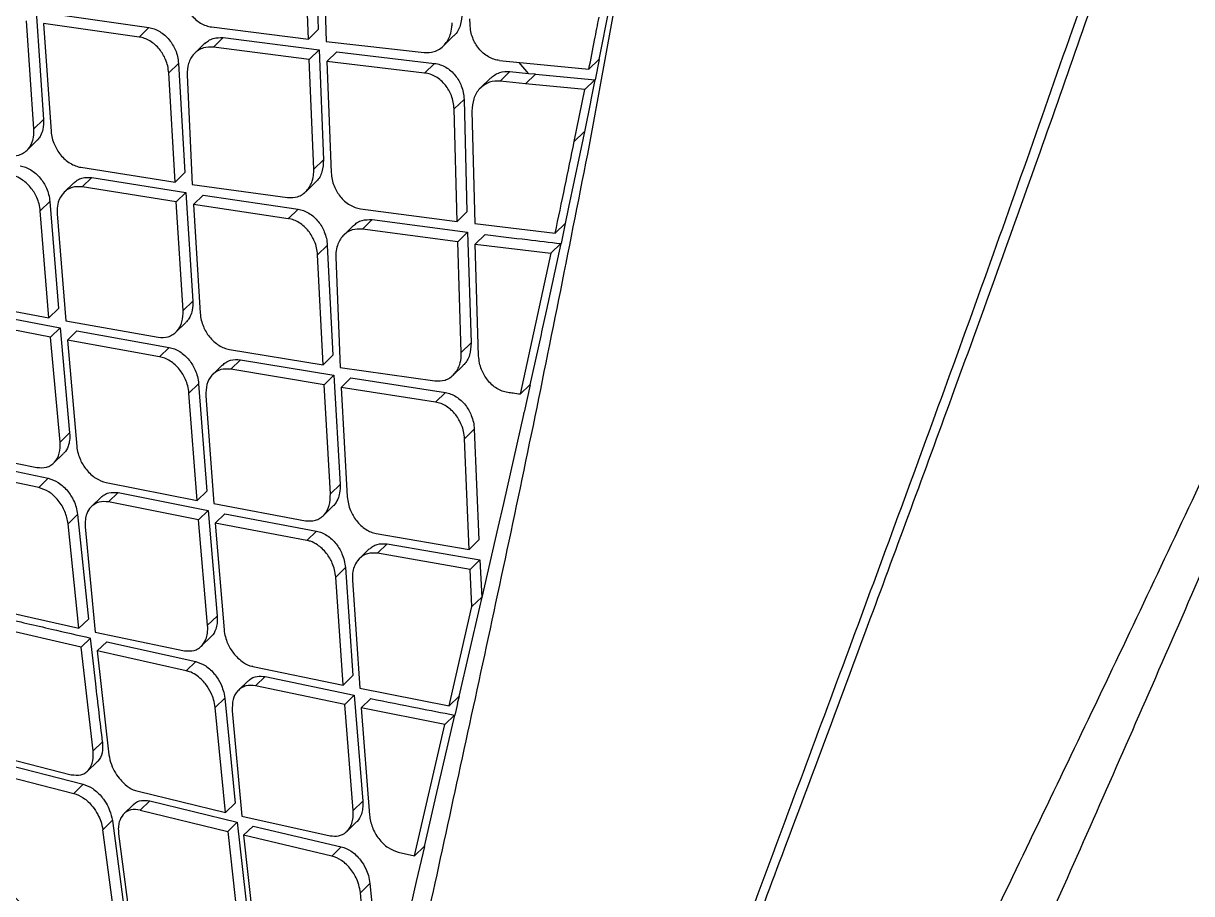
# Model space of a CAD drawing. Extents: x 400 to 501, y 484 to 634.
# Drawn here: x 491.311 to 493.089, y 582.322 to 583.647 of the extents above; entities that cross this region are included whole.
import ezdxf

# ---------------------------------------------------------------- set-up
doc = ezdxf.new("R2010")
doc.units = 0
doc.header["$MEASUREMENT"] = 0
doc.layers.add('DIM', color=3, linetype='Continuous')
doc.layers.add('GEOMETRY', color=3, linetype='Continuous', lineweight=25)

# ---------------------------------------------------------------- blocks, each defined once
blk = doc.blocks.new('2026 GRANDEE')
at = {"layer": 'GEOMETRY', "ltscale": 16}
for p, q in [((41.8465, -12.8374), (41.7475, -13.3786)), ((41.3291, -13.033), (41.3351, -13.2028)), ((41.3201, -13.2173), (41.3141, -13.0476)), ((41.3413, -13.0506), (41.347, -13.2206)), ((40.9053, -13.1751), (40.9169, -13.3394)), ((40.9316, -13.1789), (41.077, -13.1996)), ((41.7778, -13.1689), (41.7624, -13.248)), ((40.9022, -13.3536), (40.8906, -13.1894)), ((40.9168, -13.1932), (40.9282, -13.3578)), ((41.0621, -13.214), (40.9168, -13.1932)), ((41.5662, -13.195), (41.566, -13.1862)), ((41.0621, -13.214), (41.0769, -13.1996)), ((41.1726, -13.1987), (41.3201, -13.2173)), ((41.1755, -13.2294), (41.1903, -13.2149)), ((41.1903, -13.2149), (41.3362, -13.2335)), ((41.3201, -13.2173), (41.3351, -13.2028)), ((41.5255, -13.2276), (41.5406, -13.2129)), ((41.162, -13.224), (41.1471, -13.2384)), ((41.3213, -13.2481), (41.1755, -13.2294)), ((41.347, -13.2206), (41.4961, -13.2377)), ((41.3213, -13.2481), (41.3362, -13.2336)), ((41.3281, -13.4153), (41.3213, -13.2481)), ((41.3362, -13.2335), (41.343, -13.4009)), ((41.3481, -13.2514), (41.3631, -13.2368)), ((41.3631, -13.2368), (41.512, -13.2541)), ((41.6111, -13.2498), (41.6212, -13.2508)), ((41.7471, -13.2629), (41.7624, -13.248)), ((41.7626, -13.2481), (41.7565, -13.2791)), ((41.1074, -13.2685), (41.1222, -13.2542)), ((41.1222, -13.2542), (41.1317, -13.4205)), ((41.4969, -13.2688), (41.3481, -13.2514)), ((41.3481, -13.2514), (41.3547, -13.4205)), ((41.4969, -13.2688), (41.512, -13.2541)), ((41.6117, -13.2811), (41.6269, -13.2664)), ((41.6212, -13.2508), (41.7471, -13.2629)), ((41.6269, -13.2664), (41.6549, -13.2693)), ((41.6549, -13.2693), (41.6408, -13.2527)), ((41.1169, -13.4348), (41.1074, -13.2685)), ((41.1352, -13.272), (41.1431, -13.4388)), ((41.5974, -13.2766), (41.5822, -13.2913)), ((41.6503, -13.2851), (41.6117, -13.2811)), ((41.6503, -13.2851), (41.6655, -13.2704)), ((41.7409, -13.2939), (41.6503, -13.2851)), ((41.6549, -13.2693), (41.6655, -13.2703)), ((41.6655, -13.2704), (41.7564, -13.2791)), ((41.7409, -13.2939), (41.7562, -13.2791)), ((41.7562, -13.279), (41.75, -13.3097)), ((41.7248, -13.373), (41.7409, -13.2939)), ((41.5418, -13.3236), (41.5569, -13.309)), ((41.5569, -13.309), (41.5614, -13.4802)), ((41.7493, -13.3132), (41.7401, -13.3583)), ((41.75, -13.3097), (41.7493, -13.3131)), ((40.9022, -13.3536), (40.9169, -13.3394)), ((41.5464, -13.4948), (41.5418, -13.3236)), ((41.5689, -13.3267), (41.5732, -13.4981)), ((40.8914, -13.3866), (40.9061, -13.3723)), ((41.7248, -13.373), (41.74, -13.3583)), ((41.7381, -13.3678), (41.7331, -13.392)), ((41.7401, -13.3583), (41.7381, -13.3677)), ((41.7331, -13.392), (41.7161, -13.4729)), ((41.3281, -13.4153), (41.343, -13.4009)), ((40.9734, -13.4124), (41.1169, -13.4348)), ((40.9755, -13.4422), (40.9902, -13.4279)), ((40.9902, -13.4279), (41.1335, -13.4506)), ((41.1169, -13.4348), (41.1317, -13.4205)), ((40.9629, -13.436), (40.9482, -13.4502)), ((41.1187, -13.465), (40.9755, -13.4422)), ((41.1431, -13.4388), (41.2882, -13.4585)), ((41.316, -13.4495), (41.3309, -13.4351)), ((41.1187, -13.465), (41.1335, -13.4507)), ((41.1335, -13.4506), (41.144, -13.616)), ((41.1596, -13.4547), (41.1449, -13.469)), ((41.1596, -13.4547), (41.3042, -13.4761)), ((40.9117, -13.4787), (40.9264, -13.4646)), ((40.925, -13.6414), (40.9117, -13.4787)), ((40.9264, -13.4645), (40.9396, -13.6272)), ((41.1293, -13.6302), (41.1187, -13.465)), ((41.2893, -13.4906), (41.1449, -13.469)), ((41.1449, -13.469), (41.1552, -13.6346)), ((41.2893, -13.4906), (41.3042, -13.4762)), ((41.3994, -13.4756), (41.5464, -13.4948)), ((41.5464, -13.4948), (41.5614, -13.4802)), ((41.7161, -13.4729), (41.7108, -13.4979)), ((40.9375, -13.4831), (40.9505, -13.646)), ((41.4021, -13.5065), (41.417, -13.492)), ((41.417, -13.492), (41.5623, -13.5112)), ((41.5732, -13.4981), (41.6956, -13.5127)), ((41.7108, -13.498), (41.6956, -13.5127)), ((41.7111, -13.4981), (41.7046, -13.5286)), ((41.3887, -13.5011), (41.3738, -13.5155)), ((41.5473, -13.5258), (41.4021, -13.5065)), ((41.5623, -13.5112), (41.5473, -13.5258)), ((41.5623, -13.5112), (41.5677, -13.6798)), ((41.574, -13.5292), (41.5891, -13.5146)), ((41.334, -13.5457), (41.3488, -13.5313)), ((41.3488, -13.5313), (41.3572, -13.6987)), ((41.5527, -13.6943), (41.5473, -13.5258)), ((41.574, -13.5292), (41.6891, -13.5432)), ((41.5792, -13.6997), (41.574, -13.5292)), ((41.7043, -13.5285), (41.682, -13.6315)), ((41.7043, -13.5285), (41.6891, -13.5432)), ((41.3424, -13.7131), (41.334, -13.5457)), ((41.3617, -13.5492), (41.3684, -13.7172)), ((41.6891, -13.5432), (41.6422, -13.758)), ((40.7852, -13.6153), (40.925, -13.6414)), ((41.1441, -13.616), (41.1293, -13.6302)), ((40.8039, -13.6306), (40.9422, -13.6567)), ((40.925, -13.6414), (40.9396, -13.6272)), ((41.682, -13.6315), (41.6751, -13.6629)), ((40.9276, -13.6708), (40.7894, -13.6447)), ((40.9276, -13.6708), (40.9421, -13.6567)), ((40.9422, -13.6567), (40.9565, -13.8166)), ((40.9505, -13.6461), (41.0913, -13.6711)), ((41.1184, -13.6633), (41.1331, -13.649)), ((40.942, -13.8307), (40.9276, -13.6708)), ((40.9676, -13.6614), (40.953, -13.6755)), ((41.0935, -13.7009), (40.953, -13.6755)), ((40.953, -13.6755), (40.9673, -13.8373)), ((40.9676, -13.6614), (41.1082, -13.6867)), ((41.6742, -13.6671), (41.6573, -13.7434)), ((41.6751, -13.6629), (41.6742, -13.667)), ((41.0935, -13.7009), (41.1082, -13.6867)), ((41.1998, -13.6897), (41.3424, -13.7131)), ((41.5527, -13.6943), (41.5677, -13.6798)), ((41.2017, -13.7197), (41.2164, -13.7054)), ((41.2164, -13.7055), (41.3588, -13.7291)), ((41.3424, -13.7131), (41.3572, -13.6987)), ((41.1892, -13.7134), (41.1745, -13.7277)), ((41.344, -13.7434), (41.2017, -13.7197)), ((41.344, -13.7434), (41.3588, -13.7291)), ((41.3588, -13.7291), (41.3683, -13.8954)), ((41.3684, -13.7172), (41.5127, -13.7377)), ((41.5404, -13.7288), (41.5554, -13.7143)), ((41.1381, -13.7561), (41.1528, -13.7419)), ((41.1528, -13.7419), (41.1652, -13.9054)), ((41.3535, -13.9097), (41.344, -13.7434)), ((41.3699, -13.7476), (41.3848, -13.7332)), ((41.3699, -13.7476), (41.3792, -13.9142)), ((41.5136, -13.7699), (41.3699, -13.7476)), ((41.3848, -13.7332), (41.5285, -13.7555)), ((41.6572, -13.7434), (41.6422, -13.758)), ((41.6576, -13.7435), (41.6483, -13.7853)), ((41.1505, -13.9196), (41.1381, -13.7561)), ((41.1637, -13.7606), (41.1758, -13.9245)), ((41.5136, -13.7699), (41.5285, -13.7555)), ((41.6475, -13.7888), (41.6169, -13.9244)), ((41.6482, -13.7854), (41.6475, -13.7888)), ((40.942, -13.8307), (40.9565, -13.8166)), ((41.5577, -13.8256), (41.5725, -13.8112)), ((41.5726, -13.8112), (41.5797, -13.9798)), ((41.5649, -13.9942), (41.5577, -13.8256)), ((40.7693, -13.8423), (40.9067, -13.8695)), ((40.9323, -13.8626), (40.9468, -13.8485)), ((40.9094, -13.9), (40.7725, -13.871)), ((40.787, -13.857), (40.9239, -13.8859)), ((40.9094, -13.9), (40.9238, -13.8859)), ((41.0119, -13.8924), (41.1505, -13.9196)), ((41.0159, -13.9219), (41.0305, -13.9078)), ((41.0305, -13.9078), (41.1675, -13.935)), ((41.1505, -13.9196), (41.1652, -13.9054)), ((41.3535, -13.9097), (41.3683, -13.8954)), ((41.0044, -13.9147), (40.9899, -13.9288)), ((41.1529, -13.9492), (41.0159, -13.9219)), ((41.1758, -13.9245), (41.3155, -13.9506)), ((41.6168, -13.9244), (41.6085, -13.9608)), ((40.9541, -13.9551), (40.9686, -13.941)), ((40.9686, -13.941), (40.9852, -14.1004)), ((41.1675, -13.935), (41.1529, -13.9492)), ((41.1675, -13.935), (41.1811, -14.0957)), ((41.1781, -13.9541), (41.1927, -13.9399)), ((41.1927, -13.9399), (41.3322, -13.9663)), ((41.3425, -13.9429), (41.3572, -13.9286)), ((40.9707, -14.1144), (40.9541, -13.9551)), ((40.9802, -13.9601), (40.9953, -14.12)), ((41.1665, -14.1098), (41.1529, -13.9492)), ((41.1781, -13.9541), (41.1916, -14.1166)), ((41.3175, -13.9805), (41.1781, -13.9541)), ((41.6085, -13.9608), (41.5841, -14.0672)), ((41.3175, -13.9805), (41.3322, -13.9663)), ((41.4232, -13.9699), (41.5649, -13.9942)), ((41.5649, -13.9942), (41.5797, -13.9798)), ((41.4126, -13.9936), (41.3979, -14.0079)), ((41.425, -14.0001), (41.4397, -13.9858)), ((41.4397, -13.9858), (41.5811, -14.0103)), ((41.5663, -14.0247), (41.425, -14.0001)), ((41.5663, -14.0247), (41.5811, -14.0103)), ((41.5811, -14.0103), (41.5839, -14.0672)), ((41.3616, -14.0363), (41.3763, -14.022)), ((41.3763, -14.022), (41.3877, -14.1864)), ((41.569, -14.0811), (41.5663, -14.0247)), ((41.3731, -14.2006), (41.3616, -14.0363)), ((41.387, -14.041), (41.3981, -14.2057)), ((41.569, -14.0811), (41.5838, -14.0668)), ((41.5838, -14.067), (41.5803, -14.082)), ((40.8359, -14.0836), (40.9707, -14.1144)), ((41.5342, -14.2324), (41.569, -14.0811)), ((41.5803, -14.082), (41.5489, -14.218)), ((40.9707, -14.1144), (40.9852, -14.1004)), ((41.1665, -14.1098), (41.1811, -14.0957)), ((40.9739, -14.1433), (40.8394, -14.1121)), ((40.9953, -14.12), (41.1314, -14.1485)), ((40.9739, -14.1433), (40.9884, -14.1292)), ((40.9984, -14.1488), (41.0129, -14.1348)), ((41.0129, -14.1348), (41.1485, -14.165)), ((41.1568, -14.1417), (41.1714, -14.1276)), ((40.9921, -14.3011), (40.9739, -14.1433)), ((40.9984, -14.1488), (41.0163, -14.307)), ((41.1339, -14.1791), (40.9984, -14.1488)), ((41.1339, -14.1791), (41.1484, -14.165)), ((41.2356, -14.1723), (41.3731, -14.2007)), ((41.2395, -14.202), (41.2541, -14.1878)), ((41.2541, -14.1878), (41.3899, -14.2162)), ((41.3731, -14.2007), (41.3877, -14.1864)), ((41.228, -14.1947), (41.2136, -14.2087)), ((41.3753, -14.2304), (41.2395, -14.202)), ((41.3981, -14.2057), (41.5342, -14.2324)), ((41.178, -14.2347), (41.1926, -14.2206)), ((41.1926, -14.2206), (41.2085, -14.3807)), ((41.3899, -14.2162), (41.3753, -14.2304)), ((41.3899, -14.2162), (41.4027, -14.3777)), ((41.4003, -14.2355), (41.415, -14.2213)), ((41.5342, -14.2324), (41.5489, -14.2181)), ((41.5493, -14.2182), (41.5467, -14.229)), ((41.194, -14.3948), (41.178, -14.2347)), ((41.204, -14.24), (41.2184, -14.4005)), ((41.3881, -14.3918), (41.3753, -14.2304)), ((41.5276, -14.2608), (41.4003, -14.2355)), ((41.4003, -14.2355), (41.413, -14.3988)), ((41.5423, -14.2466), (41.5136, -14.3709)), ((41.5423, -14.2466), (41.5276, -14.2608)), ((41.5447, -14.2382), (41.5428, -14.2468)), ((41.5468, -14.2291), (41.5447, -14.2382)), ((41.4816, -14.4606), (41.5276, -14.2608)), ((40.9921, -14.3011), (41.0066, -14.2871)), ((40.8269, -14.3037), (40.959, -14.3373)), ((40.9837, -14.3317), (40.9982, -14.3178)), ((40.8309, -14.3318), (40.9627, -14.3657)), ((40.8453, -14.3178), (40.9771, -14.3517)), ((40.9627, -14.3657), (40.9771, -14.3517)), ((41.0606, -14.3625), (41.194, -14.3948)), ((41.5136, -14.3709), (41.5125, -14.3755)), ((41.0536, -14.3828), (41.0392, -14.3967)), ((41.0784, -14.3771), (41.064, -14.3911)), ((41.0784, -14.3771), (41.2116, -14.4096)), ((41.194, -14.3948), (41.2085, -14.3807)), ((41.3881, -14.3918), (41.4027, -14.3777)), ((41.5125, -14.3755), (41.4962, -14.4464)), ((41.064, -14.3911), (41.1971, -14.4237)), ((41.2184, -14.4005), (41.3531, -14.4303)), ((41.007, -14.421), (41.0214, -14.4071)), ((41.0278, -14.5764), (41.007, -14.421)), ((41.0215, -14.4071), (41.0422, -14.5625)), ((41.1971, -14.4237), (41.2116, -14.4097)), ((41.1971, -14.4237), (41.2148, -14.5821)), ((41.2116, -14.4096), (41.2292, -14.5681)), ((41.2359, -14.4154), (41.2214, -14.4295)), ((41.2359, -14.4154), (41.3701, -14.4469)), ((41.3785, -14.4237), (41.3929, -14.4096)), ((41.031, -14.4272), (41.0514, -14.5829)), ((41.3555, -14.4611), (41.2214, -14.4295)), ((41.2214, -14.4295), (41.2387, -14.5883)), ((41.3555, -14.4611), (41.3701, -14.447)), ((41.4565, -14.455), (41.4816, -14.4606)), ((41.4816, -14.4606), (41.4962, -14.4464)), ((41.4965, -14.4466), (41.4842, -14.4998)), ((41.3991, -14.5172), (41.4136, -14.5031)), ((41.4136, -14.5031), (41.429, -14.6638)), ((41.4843, -14.4999), (41.476, -14.5359)), ((41.4144, -14.6779), (41.3991, -14.5172))]:
    blk.add_line(p, q, dxfattribs=at)
for points, knots in [([(33.1112, -8.6122), (33.301, -8.8166), (33.6802, -9.2249), (34.2607, -9.8374), (34.8462, -10.4484), (35.4368, -11.0578), (36.0312, -11.6653), (36.6288, -12.2707), (37.2294, -12.8738), (37.8326, -13.4744), (38.4383, -14.0724), (39.0461, -14.6672), (39.6559, -15.2581), (40.2672, -15.8439), (40.8801, -16.4248), (41.2887, -16.8043), (41.4933, -16.9943)], [0, 0, 0, 0, 0.071643, 0.14309, 0.214489, 0.285889, 0.357236, 0.428542, 0.499851, 0.571188, 0.642541, 0.713932, 0.785365, 0.856798, 0.928296, 1, 1, 1, 1]), ([(33.9473, -9.1847), (34.1002, -9.3342), (34.4079, -9.635), (34.8583, -10.0743), (35.2854, -10.4909), (35.6745, -10.8705), (36.0618, -11.2485), (36.4558, -11.6334), (36.8653, -12.0343), (37.205, -12.3676), (37.478, -12.6357), (37.687, -12.841), (37.8968, -13.0474), (38.1182, -13.2654), (38.3623, -13.5059), (38.6355, -13.7754), (38.9498, -14.0858), (39.3071, -14.439), (39.7095, -14.837), (40.1476, -15.2705), (40.6071, -15.7254), (40.921, -16.0353), (41.0767, -16.1891)], [0, 0, 0, 0, 0.064169, 0.129138, 0.188802, 0.243183, 0.292269, 0.351201, 0.408497, 0.464259, 0.494029, 0.523343, 0.552198, 0.58236, 0.616633, 0.655052, 0.697622, 0.749248, 0.805908, 0.86759, 0.934316, 1, 1, 1, 1]), ([(41.0678, -16.1637), (41.0674, -16.1632), (41.0641, -16.1599), (41.053, -16.1488), (41.0136, -16.1092), (40.8667, -15.9614), (40.2958, -15.3855), (39.1702, -14.2436), (38.1422, -13.2265), (37.5502, -12.6408)], [0, 0, 0, 0, 0.000353, 0.002828, 0.009436, 0.033986, 0.128384, 0.498019, 1, 1, 1, 1]), ([(41.4554, -16.3537), (41.4579, -16.321), (41.463, -16.2556), (41.4799, -16.1393), (41.5048, -16.0054), (41.5406, -15.8515), (41.5909, -15.6784), (41.6522, -15.483), (41.7263, -15.2746), (41.8221, -15.0079), (41.9444, -14.6791), (42.0914, -14.2862), (42.2414, -13.881), (42.3914, -13.4674), (42.4892, -13.1858), (42.5381, -13.0451)], [0, 0, 0, 0, 0.062561, 0.125095, 0.187382, 0.249789, 0.312754, 0.37631, 0.439124, 0.501607, 0.601699, 0.701611, 0.80118, 0.900668, 1, 1, 1, 1]), ([(42.5518, -13.0515), (42.5112, -13.1683), (42.4279, -13.4079), (42.3013, -13.7577), (42.1724, -14.1083), (42.0461, -14.4462), (41.9242, -14.7713), (41.8319, -15.0208), (41.7659, -15.2032), (41.7216, -15.3273), (41.6798, -15.447), (41.6412, -15.5608), (41.6075, -15.6676), (41.5768, -15.7679), (41.5493, -15.8604), (41.5264, -15.946), (41.5088, -16.0207), (41.4952, -16.0846), (41.4833, -16.1431), (41.4735, -16.1969), (41.4654, -16.2532), (41.4617, -16.3076), (41.4576, -16.3395), (41.4557, -16.354)], [0, 0, 0, 0, 0.082249, 0.168725, 0.250938, 0.337838, 0.421226, 0.501438, 0.538138, 0.573957, 0.608923, 0.645818, 0.681064, 0.714276, 0.751294, 0.786327, 0.81865, 0.848238, 0.87506, 0.90615, 0.934321, 0.970126, 1, 1, 1, 1]), ([(43.0245, -13.1327), (42.9698, -13.2557), (42.8603, -13.5021), (42.6916, -13.8646), (42.5227, -14.2216), (42.3547, -14.5701), (42.1909, -14.9087), (42.0477, -15.2074), (41.9285, -15.4651), (41.8332, -15.6824), (41.7529, -15.8807), (41.6913, -16.0563), (41.6474, -16.2078), (41.6186, -16.3363), (41.6024, -16.4461), (41.5984, -16.5062), (41.5964, -16.5362)], [0, 0, 0, 0, 0.082411, 0.164951, 0.247638, 0.330248, 0.412935, 0.496232, 0.559503, 0.622548, 0.685579, 0.749219, 0.81255, 0.875197, 0.937632, 1, 1, 1, 1]), ([(41.1273, -13.1442), (41.1277, -13.1477), (41.1284, -13.1544), (41.1325, -13.1669), (41.1391, -13.1783), (41.148, -13.1874), (41.1558, -13.193), (41.1641, -13.1971), (41.1698, -13.1982), (41.1726, -13.1987)], [0, 0, 0, 0, 0.138974, 0.268471, 0.498726, 0.625443, 0.750919, 0.875616, 1, 1, 1, 1]), ([(43.0555, -13.147), (43.0024, -13.2737), (42.8961, -13.5275), (42.7348, -13.9021), (42.5742, -14.2711), (42.4152, -14.631), (42.2603, -14.9798), (42.1245, -15.2859), (42.011, -15.5476), (41.9196, -15.7659), (41.8414, -15.9626), (41.7803, -16.1347), (41.7338, -16.2817), (41.7005, -16.4052), (41.6771, -16.5095), (41.6689, -16.5661), (41.6648, -16.5944)], [0, 0, 0, 0, 0.082589, 0.165416, 0.24837, 0.331192, 0.414034, 0.497446, 0.560621, 0.623393, 0.686188, 0.749611, 0.812567, 0.875073, 0.937549, 1, 1, 1, 1]), ([(41.5539, -13.1775), (41.5534, -13.1839), (41.5522, -13.1967), (41.5459, -13.2084), (41.541, -13.2124), (41.5404, -13.2128)], [0, 0, 0, 0, 0.471395, 0.944637, 1, 1, 1, 1]), ([(41.4961, -13.2377), (41.5013, -13.2376), (41.5096, -13.2376), (41.5199, -13.2325), (41.5291, -13.2248), (41.5358, -13.2132), (41.5386, -13.201), (41.5387, -13.1946), (41.5388, -13.1922)], [0, 0, 0, 0, 0.219588, 0.352444, 0.500739, 0.749972, 0.909674, 1, 1, 1, 1]), ([(41.6111, -13.2498), (41.6082, -13.2493), (41.6024, -13.2483), (41.5939, -13.2444), (41.586, -13.2388), (41.5772, -13.2296), (41.5707, -13.218), (41.5669, -13.2054), (41.5664, -13.1986), (41.5661, -13.195)], [0, 0, 0, 0, 0.125302, 0.250179, 0.375304, 0.501347, 0.732339, 0.861581, 1, 1, 1, 1]), ([(41.7471, -13.2629), (41.75, -13.2481), (41.7552, -13.2218), (41.7602, -13.1954), (41.7625, -13.1838)], [0, 0, 0, 0, 0.5600139, 1, 1, 1, 1]), ([(41.1074, -13.2685), (41.107, -13.265), (41.1062, -13.2582), (41.102, -13.2458), (41.0954, -13.2345), (41.0866, -13.2254), (41.0789, -13.2198), (41.0706, -13.2157), (41.065, -13.2146), (41.0621, -13.214)], [0, 0, 0, 0, 0.14114, 0.271595, 0.500072, 0.624845, 0.750007, 0.874918, 1, 1, 1, 1]), ([(41.077, -13.1996), (41.0798, -13.2002), (41.0854, -13.2013), (41.0937, -13.2054), (41.1014, -13.211), (41.1102, -13.2201), (41.1169, -13.2314), (41.1211, -13.2438), (41.1218, -13.2506), (41.1222, -13.2542)], [0, 0, 0, 0, 0.12487, 0.24956, 0.374494, 0.500215, 0.728507, 0.858899, 1, 1, 1, 1]), ([(41.1621, -13.2242), (41.1639, -13.2225), (41.1678, -13.2191), (41.177, -13.2148), (41.1851, -13.2149), (41.1903, -13.2149)], [0, 0, 0, 0, 0.242187, 0.515388, 1, 1, 1, 1]), ([(43.8341, -13.207), (43.7747, -13.3409), (43.6561, -13.6083), (43.485, -13.9964), (43.3183, -14.3717), (43.1557, -14.7317), (42.9963, -15.0756), (42.8402, -15.4014), (42.688, -15.7061), (42.5421, -15.9828), (42.4362, -16.1746), (42.3821, -16.2657), (42.3707, -16.2849)], [0, 0, 0, 0, 0.10813, 0.215959, 0.323224, 0.430327, 0.537683, 0.645826, 0.754565, 0.863251, 0.971148, 1, 1, 1, 1]), ([(42.583, -15.9859), (42.5861, -15.9801), (42.61, -15.9367), (42.6541, -15.8544), (42.7118, -15.7458), (42.7648, -15.6443), (42.8241, -15.5293), (42.898, -15.384), (42.9921, -15.1957), (43.1031, -14.9696), (43.2216, -14.7237), (43.3459, -14.4619), (43.4742, -14.1882), (43.6157, -13.8833), (43.7666, -13.5561), (43.8722, -13.3264), (43.9248, -13.2122)], [0, 0, 0, 0, 0.008457, 0.064219, 0.112819, 0.154038, 0.195156, 0.257024, 0.330337, 0.414751, 0.510294, 0.594855, 0.68679, 0.78632, 0.893763, 1, 1, 1, 1]), ([(41.1755, -13.2294), (41.1702, -13.2293), (41.162, -13.2292), (41.1523, -13.2339), (41.1438, -13.241), (41.1362, -13.2535), (41.1356, -13.2658), (41.1352, -13.272)], [0, 0, 0, 0, 0.2318, 0.361791, 0.501087, 0.750242, 1, 1, 1, 1]), ([(41.512, -13.2541), (41.5149, -13.2546), (41.5207, -13.2557), (41.5292, -13.2597), (41.537, -13.2653), (41.5458, -13.2745), (41.5522, -13.2859), (41.5561, -13.2986), (41.5566, -13.3054), (41.5569, -13.309)], [0, 0, 0, 0, 0.12614, 0.251296, 0.37608, 0.50119, 0.730542, 0.860264, 1, 1, 1, 1]), ([(41.5975, -13.2768), (41.5994, -13.2751), (41.6034, -13.2714), (41.6131, -13.2667), (41.6215, -13.2665), (41.6269, -13.2664)], [0, 0, 0, 0, 0.2406358, 0.5178507, 1, 1, 1, 1]), ([(41.5418, -13.3236), (41.5415, -13.3201), (41.541, -13.3132), (41.5371, -13.3005), (41.5306, -13.2891), (41.5219, -13.2799), (41.5141, -13.2743), (41.5056, -13.2703), (41.4998, -13.2693), (41.4969, -13.2688)], [0, 0, 0, 0, 0.140243, 0.270369, 0.500198, 0.624107, 0.748914, 0.874009, 1, 1, 1, 1]), ([(41.6117, -13.2811), (41.6063, -13.2812), (41.5977, -13.2814), (41.5876, -13.2866), (41.5785, -13.2942), (41.5704, -13.3075), (41.5694, -13.3203), (41.5689, -13.3267)], [0, 0, 0, 0, 0.22909, 0.359745, 0.501114, 0.75066, 1, 1, 1, 1]), ([(40.9169, -13.3394), (40.9169, -13.3446), (40.9168, -13.3536), (40.913, -13.3633), (40.9098, -13.3682), (40.908, -13.3703), (40.9075, -13.3709), (40.9069, -13.3715), (40.9064, -13.3718), (40.9059, -13.3722)], [0, 0, 0, 0, 0.403304, 0.695511, 0.876037, 0.924304, 0.9421, 0.944527, 1, 1, 1, 1]), ([(40.8642, -13.3945), (40.8694, -13.3948), (40.8774, -13.3951), (40.8867, -13.3907), (40.8947, -13.384), (40.9018, -13.3719), (40.9021, -13.3597), (40.9022, -13.3536)], [0, 0, 0, 0, 0.236242, 0.365108, 0.501017, 0.749992, 1, 1, 1, 1]), ([(40.9282, -13.3578), (40.9286, -13.3613), (40.9295, -13.368), (40.9339, -13.3803), (40.9406, -13.3916), (40.9494, -13.4007), (40.9571, -13.4064), (40.9652, -13.4105), (40.9707, -13.4118), (40.9734, -13.4124)], [0, 0, 0, 0, 0.140911, 0.271142, 0.499017, 0.626941, 0.752865, 0.877106, 1, 1, 1, 1]), ([(41.6956, -13.5127), (41.7006, -13.4892), (41.7104, -13.4428), (41.7201, -13.3961), (41.7248, -13.373)], [0, 0, 0, 0, 0.5066, 1, 1, 1, 1]), ([(41.7475, -13.3786), (41.7182, -13.5264), (41.6597, -13.8226), (41.568, -14.248), (41.4795, -14.6535), (41.4061, -14.9918), (41.3493, -15.2665), (41.3074, -15.4835), (41.2731, -15.6824), (41.2479, -15.8611), (41.2321, -16.0206), (41.2313, -16.1057), (41.2309, -16.1482)], [0, 0, 0, 0, 0.128088, 0.256805, 0.38361, 0.50883, 0.593009, 0.674921, 0.754537, 0.836904, 0.918629, 1, 1, 1, 1]), ([(40.8812, -13.4099), (40.8839, -13.4106), (40.8894, -13.4118), (40.8974, -13.416), (40.9051, -13.4217), (40.9138, -13.4307), (40.9205, -13.4418), (40.925, -13.4542), (40.9259, -13.461), (40.9264, -13.4645)], [0, 0, 0, 0, 0.123347, 0.247542, 0.372879, 0.499561, 0.724315, 0.855865, 1, 1, 1, 1]), ([(41.343, -13.4009), (41.3426, -13.4071), (41.3417, -13.4196), (41.3359, -13.4307), (41.3312, -13.4345), (41.3307, -13.435)], [0, 0, 0, 0, 0.472586, 0.941529, 1, 1, 1, 1]), ([(40.9117, -13.4787), (40.9113, -13.4752), (40.9103, -13.4684), (40.9059, -13.456), (40.8991, -13.4449), (40.8905, -13.436), (40.882, -13.4297), (40.8741, -13.4255), (40.8684, -13.4245), (40.8665, -13.4241)], [0, 0, 0, 0, 0.144073, 0.275617, 0.500519, 0.626056, 0.749497, 0.916134, 1, 1, 1, 1]), ([(40.963, -13.4362), (40.9647, -13.4347), (40.9682, -13.4314), (40.9771, -13.4275), (40.9851, -13.4278), (40.9902, -13.4279)], [0, 0, 0, 0, 0.2288208, 0.5040224, 1, 1, 1, 1]), ([(41.2882, -13.4585), (41.2935, -13.4586), (41.3016, -13.4586), (41.3112, -13.4538), (41.3196, -13.4466), (41.3257, -13.4357), (41.3281, -13.4239), (41.3281, -13.4176), (41.3281, -13.4153)], [0, 0, 0, 0, 0.233341, 0.362642, 0.500318, 0.749197, 0.90908, 1, 1, 1, 1]), ([(41.3547, -13.4205), (41.3551, -13.4241), (41.3557, -13.4309), (41.3597, -13.4434), (41.3663, -13.4549), (41.375, -13.4641), (41.3827, -13.4698), (41.391, -13.4739), (41.3966, -13.475), (41.3994, -13.4756)], [0, 0, 0, 0, 0.139969, 0.269845, 0.499012, 0.626264, 0.751853, 0.876265, 1, 1, 1, 1]), ([(40.9755, -13.4422), (40.9703, -13.442), (40.9623, -13.4417), (40.953, -13.4461), (40.9449, -13.4527), (40.9389, -13.4637), (40.9373, -13.4748), (40.9374, -13.4809), (40.9375, -13.4826), (40.9375, -13.483), (40.9375, -13.4831)], [0, 0, 0, 0, 0.234609, 0.36371, 0.500546, 0.749366, 0.93168, 0.980154, 0.997723, 1, 1, 1, 1]), ([(41.3042, -13.4761), (41.307, -13.4767), (41.3126, -13.4779), (41.3208, -13.482), (41.3285, -13.4877), (41.3371, -13.4968), (41.3437, -13.5082), (41.3478, -13.5208), (41.3485, -13.5277), (41.3488, -13.5312)], [0, 0, 0, 0, 0.12419, 0.248489, 0.373342, 0.499299, 0.726697, 0.857657, 1, 1, 1, 1]), ([(41.334, -13.5457), (41.3336, -13.5421), (41.3329, -13.5352), (41.3288, -13.5227), (41.3222, -13.5113), (41.3136, -13.5022), (41.306, -13.4965), (41.2977, -13.4923), (41.2921, -13.4911), (41.2893, -13.4905)], [0, 0, 0, 0, 0.142441, 0.273397, 0.500466, 0.625589, 0.750883, 0.875538, 1, 1, 1, 1]), ([(41.3888, -13.5012), (41.3906, -13.4996), (41.3944, -13.4961), (41.4037, -13.4919), (41.4118, -13.492), (41.417, -13.492)], [0, 0, 0, 0, 0.23942, 0.512587, 1, 1, 1, 1]), ([(41.4021, -13.5065), (41.3968, -13.5064), (41.3886, -13.5063), (41.3789, -13.511), (41.3704, -13.5181), (41.3642, -13.5289), (41.3617, -13.5406), (41.3617, -13.5469), (41.3617, -13.5492)], [0, 0, 0, 0, 0.232313, 0.361868, 0.500297, 0.749235, 0.907311, 1, 1, 1, 1]), ([(41.5891, -13.5146), (41.6105, -13.5173), (41.6488, -13.522), (41.6873, -13.5265), (41.7043, -13.5285)], [0, 0, 0, 0, 0.56, 1, 1, 1, 1]), ([(41.1441, -13.616), (41.144, -13.6207), (41.144, -13.629), (41.1408, -13.6385), (41.1373, -13.6441), (41.1349, -13.6474), (41.1335, -13.6485), (41.133, -13.6489)], [0, 0, 0, 0, 0.362069, 0.639961, 0.833364, 0.942068, 1, 1, 1, 1]), ([(41.0913, -13.6711), (41.0965, -13.6714), (41.1045, -13.6718), (41.1138, -13.6674), (41.1218, -13.6607), (41.1288, -13.6485), (41.1292, -13.6363), (41.1293, -13.6302)], [0, 0, 0, 0, 0.237493, 0.365949, 0.500784, 0.750069, 1, 1, 1, 1]), ([(41.1552, -13.6346), (41.1556, -13.6381), (41.1564, -13.6449), (41.1607, -13.6573), (41.1673, -13.6687), (41.1759, -13.6778), (41.1836, -13.6836), (41.1916, -13.6878), (41.1971, -13.6891), (41.1998, -13.6897)], [0, 0, 0, 0, 0.142437, 0.273218, 0.499254, 0.627869, 0.753974, 0.877901, 1, 1, 1, 1]), ([(41.1082, -13.6867), (41.1109, -13.6873), (41.1163, -13.6886), (41.1243, -13.6929), (41.1319, -13.6986), (41.1404, -13.7077), (41.147, -13.7189), (41.1514, -13.7313), (41.1523, -13.7382), (41.1528, -13.7419)], [0, 0, 0, 0, 0.122501, 0.24634, 0.371824, 0.499116, 0.721462, 0.853781, 1, 1, 1, 1]), ([(41.5127, -13.7377), (41.518, -13.7378), (41.5261, -13.7378), (41.5357, -13.733), (41.5441, -13.7258), (41.5505, -13.7145), (41.5527, -13.7028), (41.5528, -13.6965), (41.5528, -13.6946), (41.5528, -13.6943)], [0, 0, 0, 0, 0.234271, 0.363219, 0.500034, 0.74928, 0.925245, 0.990837, 1, 1, 1, 1]), ([(41.5677, -13.6798), (41.5672, -13.6861), (41.5663, -13.6986), (41.5605, -13.7098), (41.5558, -13.7136), (41.5552, -13.7141)], [0, 0, 0, 0, 0.469037, 0.933704, 1, 1, 1, 1]), ([(41.1381, -13.7561), (41.1377, -13.7524), (41.1368, -13.7455), (41.1323, -13.7331), (41.1257, -13.722), (41.1172, -13.7129), (41.1096, -13.7071), (41.1016, -13.7029), (41.0962, -13.7016), (41.0935, -13.7009)], [0, 0, 0, 0, 0.146177, 0.278442, 0.500632, 0.627109, 0.752914, 0.877109, 1, 1, 1, 1]), ([(41.1894, -13.7136), (41.191, -13.7121), (41.1945, -13.7088), (41.2034, -13.7049), (41.2113, -13.7052), (41.2164, -13.7054)], [0, 0, 0, 0, 0.227689, 0.501947, 1, 1, 1, 1]), ([(41.6234, -13.7553), (41.6206, -13.7547), (41.615, -13.7536), (41.6068, -13.7494), (41.5991, -13.7436), (41.5905, -13.7343), (41.5841, -13.7228), (41.5802, -13.7102), (41.5796, -13.7033), (41.5792, -13.6997)], [0, 0, 0, 0, 0.123195, 0.247344, 0.372974, 0.500598, 0.728494, 0.858835, 1, 1, 1, 1]), ([(41.2017, -13.7197), (41.1965, -13.7195), (41.1885, -13.7191), (41.1792, -13.7235), (41.1712, -13.7302), (41.1642, -13.7423), (41.1639, -13.7545), (41.1637, -13.7606)], [0, 0, 0, 0, 0.235843, 0.364704, 0.500753, 0.749804, 1, 1, 1, 1]), ([(41.5285, -13.7555), (41.5313, -13.7561), (41.5368, -13.7573), (41.545, -13.7615), (41.5526, -13.7672), (41.5611, -13.7765), (41.5675, -13.7879), (41.5716, -13.8006), (41.5722, -13.8075), (41.5726, -13.8112)], [0, 0, 0, 0, 0.123513, 0.247504, 0.372447, 0.498784, 0.724802, 0.856301, 1, 1, 1, 1]), ([(41.6422, -13.758), (41.6388, -13.7575), (41.6325, -13.7566), (41.6262, -13.7557), (41.6234, -13.7553)], [0, 0, 0, 0, 0.545331, 1, 1, 1, 1]), ([(41.5577, -13.8256), (41.5573, -13.822), (41.5567, -13.815), (41.5526, -13.8024), (41.5462, -13.7909), (41.5377, -13.7817), (41.5301, -13.776), (41.5219, -13.7718), (41.5164, -13.7705), (41.5136, -13.7699)], [0, 0, 0, 0, 0.143823, 0.275333, 0.50101, 0.626452, 0.751832, 0.87619, 1, 1, 1, 1]), ([(40.9565, -13.8166), (40.9567, -13.8205), (40.9569, -13.8278), (40.9541, -13.8383), (40.9506, -13.8453), (40.9472, -13.848), (40.9467, -13.8483)], [0, 0, 0, 0, 0.308854, 0.569235, 0.943233, 1, 1, 1, 1]), ([(40.9067, -13.8695), (40.9117, -13.8698), (40.9194, -13.8704), (40.9281, -13.8663), (40.9355, -13.86), (40.942, -13.8485), (40.942, -13.8366), (40.942, -13.8307)], [0, 0, 0, 0, 0.241079, 0.368611, 0.500654, 0.750382, 1, 1, 1, 1]), ([(40.9673, -13.8373), (40.9678, -13.8409), (40.9688, -13.8477), (40.9734, -13.86), (40.9801, -13.8711), (40.9887, -13.8802), (40.9987, -13.8881), (41.0067, -13.8907), (41.0119, -13.8924)], [0, 0, 0, 0, 0.147382, 0.279964, 0.500019, 0.630541, 0.757437, 1, 1, 1, 1]), ([(40.9239, -13.8859), (40.9291, -13.8876), (40.937, -13.8903), (40.9469, -13.8981), (40.9553, -13.907), (40.962, -13.9179), (40.9669, -13.9301), (40.968, -13.9372), (40.9686, -13.941)], [0, 0, 0, 0, 0.242545, 0.368611, 0.497667, 0.710277, 0.84559, 1, 1, 1, 1]), ([(40.9541, -13.9551), (40.9529, -13.9489), (40.9505, -13.9365), (40.9415, -13.9218), (40.9325, -13.9123), (40.9226, -13.9044), (40.9146, -13.9017), (40.9094, -13.9)], [0, 0, 0, 0, 0.250198, 0.49982, 0.629111, 0.755896, 1, 1, 1, 1]), ([(41.0045, -13.9148), (41.0061, -13.9134), (41.0094, -13.9104), (41.0179, -13.9069), (41.0255, -13.9074), (41.0305, -13.9078)], [0, 0, 0, 0, 0.230149, 0.498619, 1, 1, 1, 1]), ([(41.3683, -13.8954), (41.3683, -13.8998), (41.3682, -13.9078), (41.3647, -13.9185), (41.3609, -13.9254), (41.3576, -13.928), (41.3571, -13.9284)], [0, 0, 0, 0, 0.337247, 0.606571, 0.940045, 1, 1, 1, 1]), ([(41.0159, -13.9219), (41.0109, -13.9215), (41.0032, -13.9209), (40.9944, -13.9249), (40.9876, -13.9304), (40.9826, -13.9386), (40.9799, -13.9491), (40.9801, -13.9562), (40.9802, -13.9601)], [0, 0, 0, 0, 0.239234, 0.366934, 0.499865, 0.699434, 0.837182, 1, 1, 1, 1]), ([(41.3155, -13.9506), (41.3207, -13.9509), (41.3287, -13.9513), (41.3379, -13.9469), (41.3459, -13.9403), (41.3529, -13.9281), (41.3533, -13.9158), (41.3535, -13.9097)], [0, 0, 0, 0, 0.238356, 0.36649, 0.500534, 0.749839, 1, 1, 1, 1]), ([(41.3792, -13.9142), (41.3796, -13.9178), (41.3804, -13.9247), (41.3846, -13.9372), (41.3911, -13.9486), (41.3996, -13.9578), (41.4072, -13.9637), (41.4152, -13.968), (41.4205, -13.9693), (41.4232, -13.9699)], [0, 0, 0, 0, 0.14406, 0.275434, 0.499557, 0.628809, 0.755068, 0.878676, 1, 1, 1, 1]), ([(41.3322, -13.9663), (41.3349, -13.9669), (41.3402, -13.9683), (41.3482, -13.9726), (41.3557, -13.9784), (41.3641, -13.9875), (41.3706, -13.9988), (41.375, -14.0113), (41.3758, -14.0183), (41.3763, -14.022)], [0, 0, 0, 0, 0.121682, 0.245199, 0.370871, 0.498813, 0.718406, 0.851528, 1, 1, 1, 1]), ([(41.3616, -14.0363), (41.3611, -14.0326), (41.3603, -14.0255), (41.3559, -14.013), (41.3494, -14.0019), (41.3411, -13.9928), (41.3328, -13.9864), (41.325, -13.982), (41.3194, -13.9809), (41.3175, -13.9805)], [0, 0, 0, 0, 0.148413, 0.281533, 0.501278, 0.626938, 0.74981, 0.916084, 1, 1, 1, 1]), ([(41.4128, -13.9938), (41.4144, -13.9923), (41.4179, -13.9891), (41.4267, -13.9852), (41.4346, -13.9855), (41.4397, -13.9858)], [0, 0, 0, 0, 0.224923, 0.498982, 1, 1, 1, 1]), ([(41.425, -14.0001), (41.4198, -13.9998), (41.4118, -13.9994), (41.4026, -14.0038), (41.3957, -14.0095), (41.3905, -14.0177), (41.387, -14.0285), (41.387, -14.0365), (41.387, -14.041)], [0, 0, 0, 0, 0.236426, 0.36474, 0.499712, 0.674081, 0.818194, 1, 1, 1, 1]), ([(40.8538, -14.0981), (40.8789, -14.104), (40.9236, -14.1144), (40.9686, -14.1247), (40.9884, -14.1292)], [0, 0, 0, 0, 0.56, 1, 1, 1, 1]), ([(41.1811, -14.0957), (41.1812, -14.0995), (41.1815, -14.1066), (41.1787, -14.1172), (41.1752, -14.1243), (41.1717, -14.1271), (41.1712, -14.1275)], [0, 0, 0, 0, 0.297076, 0.553257, 0.94163, 1, 1, 1, 1]), ([(41.1314, -14.1485), (41.1364, -14.1489), (41.144, -14.1495), (41.1527, -14.1454), (41.1591, -14.14), (41.164, -14.1319), (41.1669, -14.1214), (41.1667, -14.114), (41.1665, -14.1098)], [0, 0, 0, 0, 0.241821, 0.368807, 0.499718, 0.686069, 0.827177, 1, 1, 1, 1]), ([(41.1916, -14.1166), (41.1921, -14.1203), (41.1931, -14.1271), (41.1976, -14.1395), (41.2042, -14.1507), (41.213, -14.1603), (41.2225, -14.1674), (41.2299, -14.1717), (41.2351, -14.1722), (41.2356, -14.1723)], [0, 0, 0, 0, 0.148671, 0.277883, 0.50302, 0.628678, 0.774764, 0.976152, 1, 1, 1, 1]), ([(41.0066, -14.2871), (41.0031, -14.2577), (40.9968, -14.2052), (40.991, -14.1524), (40.9884, -14.1292)], [0, 0, 0, 0, 0.56, 1, 1, 1, 1]), ([(41.1484, -14.165), (41.1536, -14.1668), (41.1614, -14.1695), (41.1712, -14.1774), (41.1794, -14.1862), (41.186, -14.1971), (41.1908, -14.2094), (41.192, -14.2167), (41.1926, -14.2206)], [0, 0, 0, 0, 0.241032, 0.367284, 0.497092, 0.703172, 0.840332, 1, 1, 1, 1]), ([(41.178, -14.2347), (41.1774, -14.2308), (41.1763, -14.2235), (41.1715, -14.2112), (41.1649, -14.2005), (41.1566, -14.1913), (41.1482, -14.1849), (41.1406, -14.1806), (41.1356, -14.1795), (41.1339, -14.1791)], [0, 0, 0, 0, 0.1595074, 0.2963364, 0.5012404, 0.6270237, 0.7702167, 0.9231764, 1, 1, 1, 1]), ([(41.2282, -14.1949), (41.2288, -14.1942), (41.2324, -14.1903), (41.2412, -14.1866), (41.25, -14.1875), (41.2541, -14.1878)], [0, 0, 0, 0, 0.101824, 0.589286, 1, 1, 1, 1]), ([(42.1284, -17.5341), (42.2017, -17.4297), (42.3489, -17.2198), (42.5779, -16.8623), (42.8113, -16.4759), (43.048, -16.0604), (43.2865, -15.62), (43.5256, -15.1575), (43.7652, -14.6767), (43.9227, -14.3476), (44.0022, -14.1816)], [0, 0, 0, 0, 0.117935, 0.23724, 0.358128, 0.481483, 0.607274, 0.735502, 0.866545, 1, 1, 1, 1]), ([(41.2395, -14.202), (41.2345, -14.2015), (41.2268, -14.2009), (41.2181, -14.2048), (41.2106, -14.2109), (41.2041, -14.2223), (41.204, -14.2341), (41.204, -14.24)], [0, 0, 0, 0, 0.241021, 0.368504, 0.500498, 0.749826, 1, 1, 1, 1]), ([(41.415, -14.2213), (41.4387, -14.2261), (41.481, -14.2346), (41.5236, -14.2429), (41.5423, -14.2466)], [0, 0, 0, 0, 0.56, 1, 1, 1, 1]), ([(41.0066, -14.2871), (41.0067, -14.2929), (41.0069, -14.3044), (41.0023, -14.3142), (40.9985, -14.3173), (40.9981, -14.3176)], [0, 0, 0, 0, 0.472219, 0.94458, 1, 1, 1, 1]), ([(42.1795, -17.6888), (42.2574, -17.5818), (42.414, -17.3667), (42.6602, -17.003), (42.9131, -16.6113), (43.1712, -16.1912), (43.4318, -15.7467), (43.6926, -15.2804), (43.9521, -14.796), (44.1208, -14.4639), (44.2057, -14.2966)], [0, 0, 0, 0, 0.118893, 0.239041, 0.360578, 0.484303, 0.610097, 0.737888, 0.867999, 1, 1, 1, 1]), ([(40.959, -14.3373), (40.964, -14.3379), (40.9715, -14.3388), (40.9798, -14.3352), (40.9854, -14.3306), (40.9896, -14.3239), (40.9925, -14.3143), (40.9923, -14.3061), (40.9921, -14.3011)], [0, 0, 0, 0, 0.246497, 0.372322, 0.499661, 0.654785, 0.789948, 1, 1, 1, 1]), ([(41.0163, -14.307), (41.0173, -14.312), (41.0191, -14.3213), (41.0257, -14.3343), (41.0331, -14.3445), (41.0422, -14.3536), (41.0512, -14.3601), (41.0581, -14.3619), (41.0606, -14.3625)], [0, 0, 0, 0, 0.203241, 0.384164, 0.542736, 0.678936, 0.883587, 1, 1, 1, 1]), ([(40.9771, -14.3517), (40.982, -14.3535), (40.9896, -14.3564), (40.9993, -14.3643), (41.004, -14.3693), (41.0062, -14.3721), (41.0064, -14.3724), (41.0069, -14.3731), (41.0089, -14.3758), (41.0129, -14.3819), (41.0185, -14.3929), (41.0204, -14.4019), (41.0215, -14.4071)], [0, 0, 0, 0, 0.237422, 0.365339, 0.498994, 0.500251, 0.50244, 0.509613, 0.535141, 0.630844, 0.785905, 1, 1, 1, 1]), ([(40.9627, -14.3657), (40.9676, -14.3675), (40.9752, -14.3704), (40.9849, -14.3783), (40.9926, -14.3866), (40.9992, -14.3968), (41.0047, -14.4088), (41.0062, -14.4167), (41.007, -14.421)], [0, 0, 0, 0, 0.2375162, 0.3656685, 0.4984207, 0.6754217, 0.8193663, 1, 1, 1, 1]), ([(41.0537, -14.3829), (41.0539, -14.3826), (41.0569, -14.379), (41.0652, -14.3755), (41.0742, -14.3766), (41.0784, -14.3771)], [0, 0, 0, 0, 0.0443206, 0.5472472, 1, 1, 1, 1]), ([(41.4027, -14.3777), (41.4028, -14.3814), (41.4031, -14.3883), (41.4004, -14.3989), (41.3969, -14.4062), (41.3933, -14.4091), (41.3928, -14.4095)], [0, 0, 0, 0, 0.288908, 0.541892, 0.938823, 1, 1, 1, 1]), ([(41.064, -14.3911), (41.059, -14.3905), (41.0516, -14.3896), (41.0433, -14.3932), (41.0366, -14.3986), (41.0322, -14.4069), (41.0303, -14.4174), (41.0307, -14.4238), (41.031, -14.4272)], [0, 0, 0, 0, 0.245046, 0.371295, 0.499817, 0.7245, 0.855994, 1, 1, 1, 1]), ([(41.3531, -14.4303), (41.3574, -14.4307), (41.3666, -14.4316), (41.3765, -14.4263), (41.3827, -14.419), (41.3863, -14.4115), (41.3884, -14.4024), (41.3882, -14.3954), (41.3881, -14.3918)], [0, 0, 0, 0, 0.209896, 0.445377, 0.573682, 0.708831, 0.850912, 1, 1, 1, 1]), ([(41.4129, -14.3988), (41.414, -14.405), (41.4162, -14.4176), (41.4249, -14.4326), (41.4337, -14.4424), (41.4435, -14.4505), (41.4513, -14.4532), (41.4565, -14.455)], [0, 0, 0, 0, 0.24975, 0.499613, 0.631896, 0.759439, 1, 1, 1, 1]), ([(41.3701, -14.4469), (41.3752, -14.4487), (41.3829, -14.4515), (41.3926, -14.4595), (41.4006, -14.4683), (41.407, -14.4791), (41.4119, -14.4915), (41.413, -14.499), (41.4136, -14.5031)], [0, 0, 0, 0, 0.239571, 0.366003, 0.496521, 0.694515, 0.833912, 1, 1, 1, 1]), ([(41.3991, -14.5172), (41.3985, -14.5131), (41.3975, -14.5069), (41.3932, -14.4946), (41.387, -14.4836), (41.3781, -14.4738), (41.3684, -14.4657), (41.3606, -14.4629), (41.3555, -14.4611)], [0, 0, 0, 0, 0.167318, 0.251731, 0.500675, 0.631477, 0.758721, 1, 1, 1, 1]), ([(40.8536, -14.4854), (40.855, -14.4913), (40.8574, -14.5012), (40.8641, -14.5127), (40.8701, -14.521), (40.8766, -14.5279), (40.8863, -14.5358), (40.8936, -14.5387), (40.8982, -14.5405)], [0, 0, 0, 0, 0.249468, 0.408552, 0.499836, 0.641672, 0.772445, 1, 1, 1, 1])]:
    blk.add_open_spline(points, degree=3, knots=knots, dxfattribs=at)

msp = doc.modelspace()

# ---------------------------------------------------------------- block references
at = {"layer": 'DIM'}
msp.add_blockref('2026 GRANDEE', (450.4248, 596.8403), dxfattribs=at)

doc.saveas('drawing.dxf')
